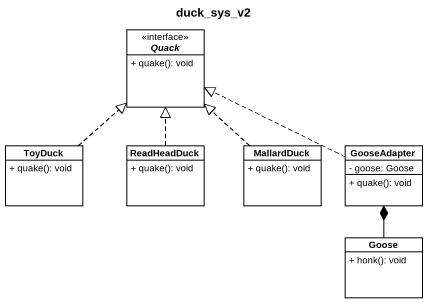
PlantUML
@startuml
title duck_sys_v2
hide circle
hide empty members
skinparam classAttributeIconSize 0
interface Quack {
  + quake(): void
}
class ToyDuck {
  + quake(): void
}
class ReadHeadDuck {
  + quake(): void
}
class MallardDuck {
  + quake(): void
}
class GooseAdapter {
  - goose: Goose
  + quake(): void
}
class Goose {
  + honk(): void
}
ToyDuck .up.|> Quack
ReadHeadDuck .up.|> Quack
MallardDuck .up.|> Quack
GooseAdapter .left.|> Quack
Goose -up-* GooseAdapter
@enduml
